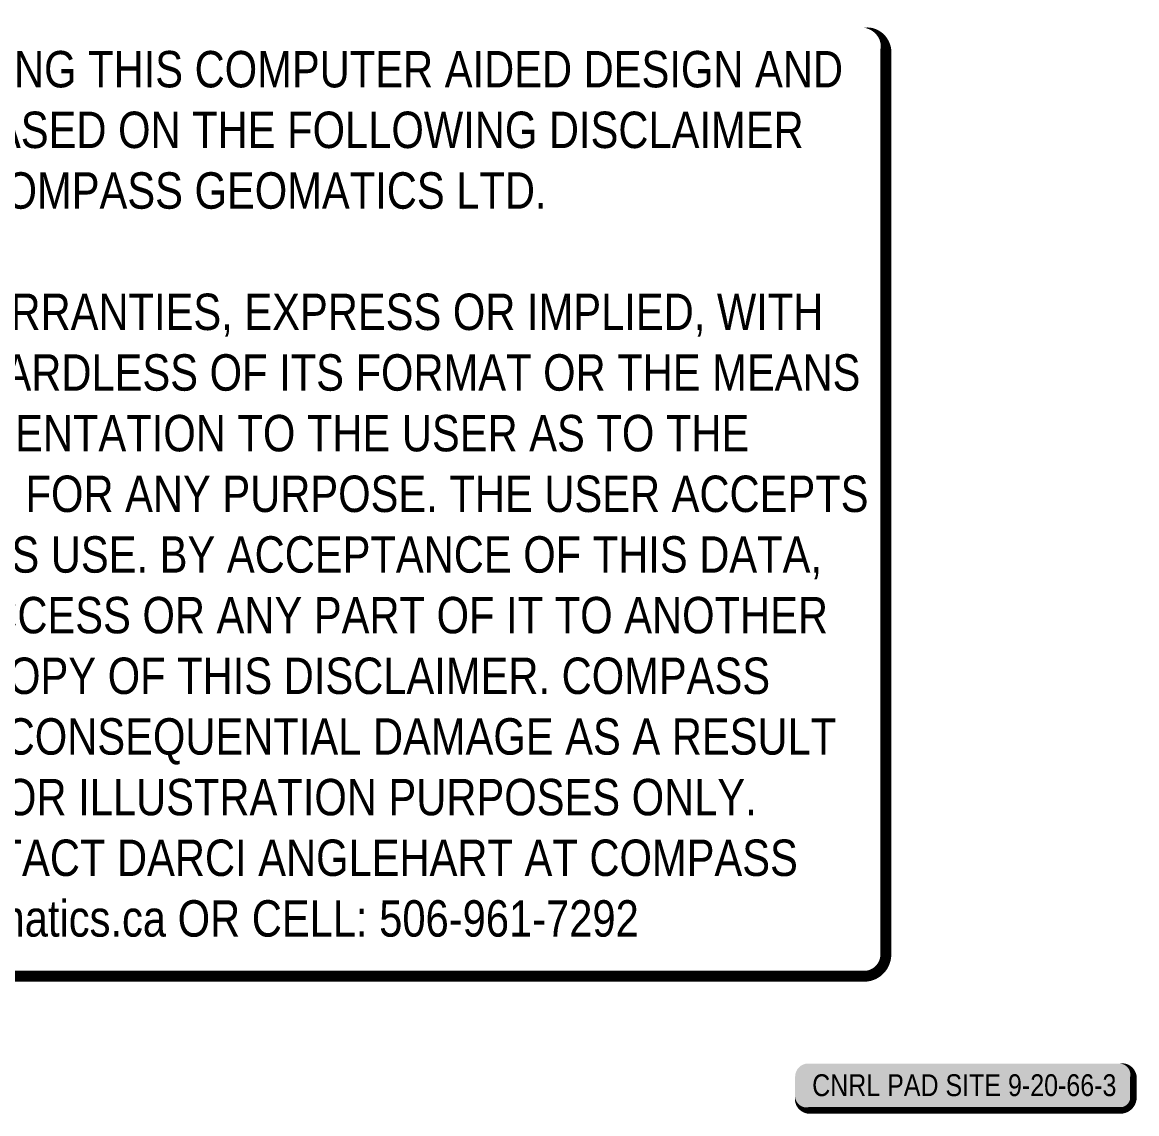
# Model space of a CAD drawing. Extents: x 408734 to 418041, y 6062812 to 6070261.
# Drawn here: x 413388 to 416450, y 6067261 to 6070261 of the extents above; entities that cross this region are included whole.
import ezdxf

# ---------------------------------------------------------------- set-up
doc = ezdxf.new("R2010")
doc.units = 0
doc.header["$LTSCALE"] = 5
doc.layers.add('DISCLAIMER', color=7, linetype='Continuous', plot=False)
doc.styles.add('80', font='ARIALN.TTF', dxfattribs={"height": 10})

# ---------------------------------------------------------------- blocks, each defined once
blk = doc.blocks.new('*U74')
h = blk.add_hatch(color=255)
edge = h.paths.add_edge_path()
edge.add_line((-71.5, -11.5), (71.5, -11.5))
edge.add_arc((71.5, -5.5), 6, 270, 360)
edge.add_line((77.5, -5.5), (77.5, 4))
edge.add_arc((71.5, 4), 6, 0, 90)
edge.add_line((71.5, 10), (-71.5, 10))
edge.add_arc((-71.5, 4), 6, 90, 180)
edge.add_line((-77.5, 4), (-77.5, -5.5))
edge.add_arc((-71.5, -5.5), 6, 180, 270)
at = {"color": 14, "flags": 128}
blk.add_lwpolyline([(-71.5, -11.5, 3, 3, 0), (71.5, -11.5, 3, 3, 0.414214), (77.5, -5.5, 3, 3, 0), (77.5, 4, 3, 0, 0.414214), (71.5, 10, 0, 0, 0), (-71.5, 10, 0, 0, 0.414214), (-77.5, 4, 0, 0, 0), (-77.5, -5.5, 0, 3, 0.414214)], format="xyseb", close=True, dxfattribs=at)
at = {"insert": (0, 0), "char_height": 10, "attachment_point": 5, "style": '80'}
blk.add_mtext_dynamic_manual_height_columns('\\pxqc;{\\C14;CNRL PAD SITE 9-20-66-3}', width=412.2262, gutter_width=45, heights=[0], dxfattribs=at)
blk = doc.blocks.new('Disclaimer_Legal')
at = {"layer": 'DISCLAIMER', "color": 254, "flags": 128}
blk.add_lwpolyline([(-3612.9, -1104.6, 37.5, 37.5, 0), (4096.1, -1104.6, 37.5, 37.5, 0.414214), (4171.1, -1029.6, 37.5, 37.5, 0), (4171.1, 2078.7, 37.5, 0, 0.414214), (4096.1, 2153.7, 0, 0, 0), (-3612.9, 2153.7, 0, 0, 0.414214), (-3687.9, 2078.7, 0, 0, 0), (-3687.9, -1029.6, 0, 37.5, 0.414214)], format="xyseb", close=True, dxfattribs=at)
at = {"layer": 'DISCLAIMER', "color": 254, "insert": (241.6, 533.9), "char_height": 125, "width": 7717.568, "attachment_point": 5, "style": '80'}
blk.add_mtext('NOTICE TO THE CORPORATION, PERSON &/OR PERSONS REGARDING THIS COMPUTER AIDED DESIGN AND DRAFTING (CADD) FILES. ACCEPTANCE OF THE CADD DATA IS BASED ON THE FOLLOWING DISCLAIMER WHICH COVERS ALL CADD DATA RECIEVED FROM COMPASS GEOMATICS LTD.\\P{\\fArial Narrow|b1|i0|c0|p34;DISCLAIMER}\\PCOMPASS GEOMATICS LTD. MAKES NO REPRESENTATION OR WARRANTIES, EXPRESS OR IMPLIED, WITH RESPECT TO THE REUSE OF THE DATA PROVIDED HEREWITH, REGARDLESS OF ITS FORMAT OR THE MEANS OF ITS TRANSMISSION. THERE IS NO GUARANTEE OR REPRESENTATION TO THE USER AS TO THE ACCURACY, CURRENCY, SUITABILITY OR RELIABILITY OF THIS DATA FOR ANY PURPOSE. THE USER ACCEPTS THE DATA "AS IS", AND ASSUMES ALL RISKS ASSOCIATED WITH ITS USE. BY ACCEPTANCE OF THIS DATA, THE USER AGREES NOT TO TRANSMIT THIS DATA OR PROVIDE ACCESS OR ANY PART OF IT TO ANOTHER PARTY UNLESS THE USER SHALL INCLUDE WITH THE DATA A COPY OF THIS DISCLAIMER. COMPASS GEOMATICS LTD. ASSUMES NO RESPONSIBILITY FOR ACTUAL OR CONSEQUENTIAL DAMAGE AS A RESULT OF ANY USER\'S RELIANCE ON THIS DATA. THIS CADD FILE IS FOR ILLUSTRATION PURPOSES ONLY.\\PIF YOU REQUIRE MORE ACCURATE INFORMATION, PLEASE CONTACT DARCI ANGLEHART AT COMPASS GEOMATICS LTD. VIA EMAIL: darci.anglehart@compassgeomatics.ca OR CELL: 506-961-7292', dxfattribs=at)

msp = doc.modelspace()

# ---------------------------------------------------------------- block references
at = {"xscale": 5.997476459999992, "yscale": 5.997476459999992, "zscale": 5.997476459999992}
msp.add_blockref('*U74', (415976.104, 6067339.402), dxfattribs=at)
at = {"layer": 'DISCLAIMER', "linetype": 'Continuous', "xscale": 0.8, "yscale": 0.8, "zscale": 0.8}
msp.add_blockref('Disclaimer_Legal', (412423.635, 6068522.788), dxfattribs=at)

doc.saveas('drawing.dxf')
